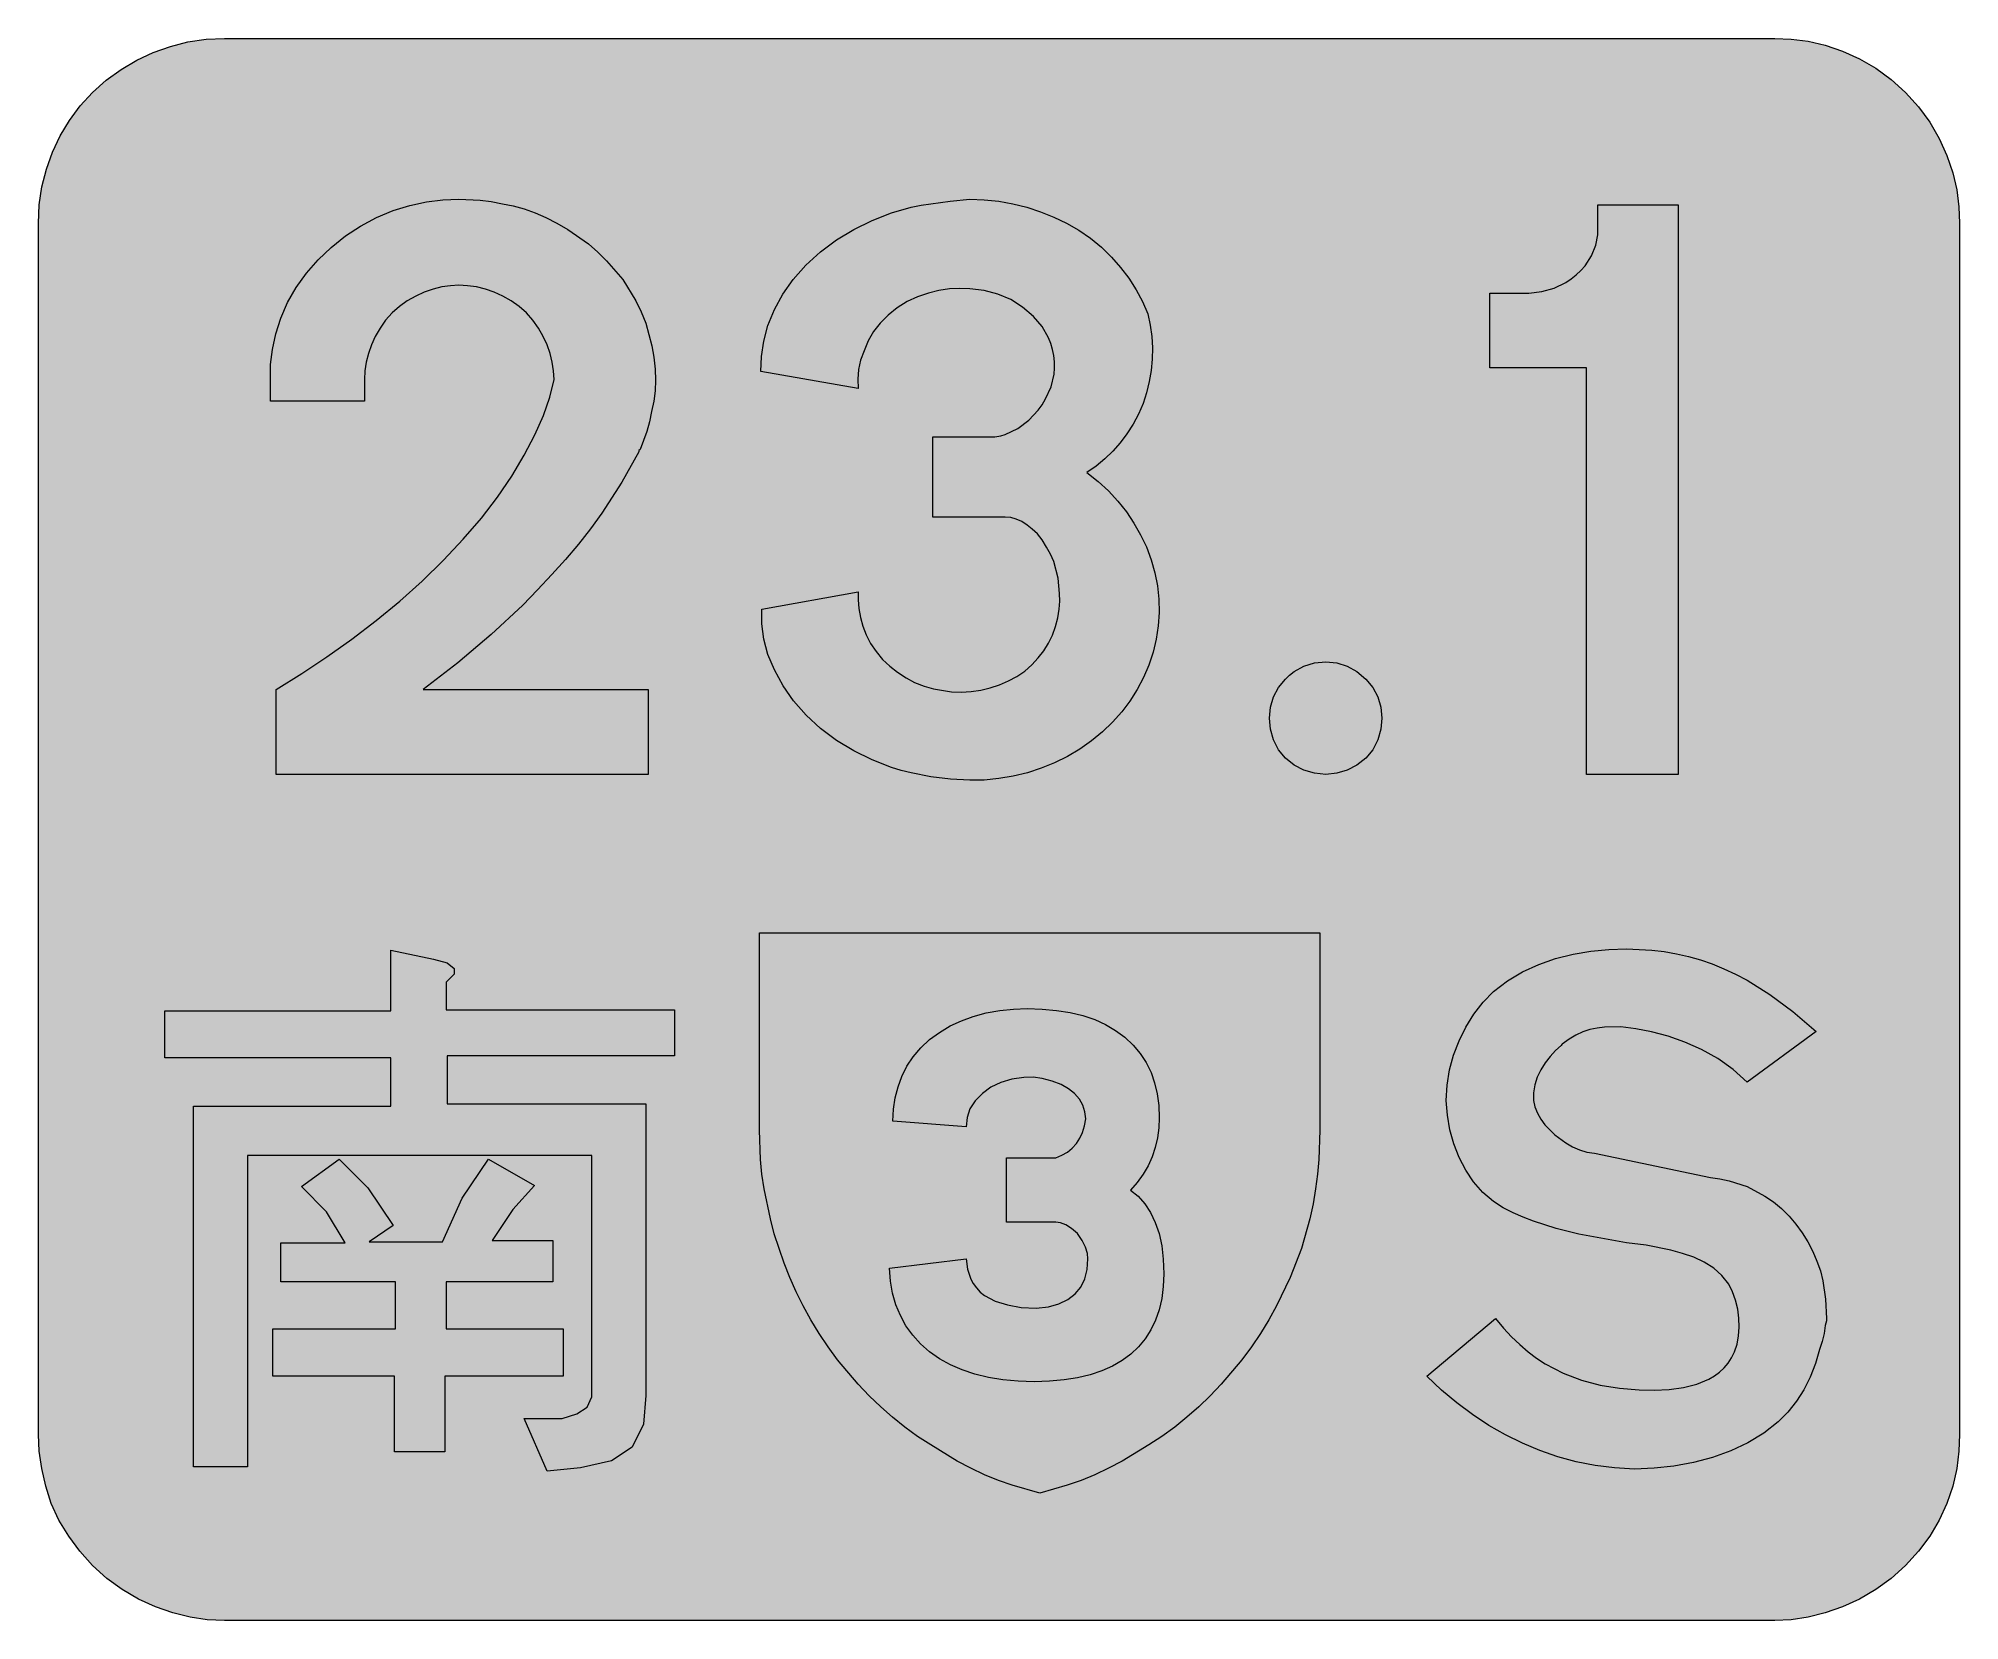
# Model space of a CAD drawing. Header units: metres. Extents: x 135 to 436, y 12 to 260.
import ezdxf

# ---------------------------------------------------------------- set-up
doc = ezdxf.new("R2010")
doc.units = ezdxf.units.M
for name, color, linetype, true_color in [('FILL_BLACK_000000', 7, 'Continuous', 0x000000), ('FILL_BLUE_0000FF', 7, 'Continuous', 0x0000ff), ('FILL_WHITE_FFFFFF', 7, 'Continuous', 0xffffff), ('FILL_YELLOW_FFFF00', 7, 'Continuous', 0xffff00)]:
    doc.layers.add(name, color=color, linetype=linetype, true_color=true_color)

msp = doc.modelspace()

# ---------------------------------------------------------------- hatches: boundary and pattern name
at = {"layer": 'FILL_BLACK_000000', "true_color": 0x000000}
h = msp.add_hatch(color=7, dxfattribs=at)
h.dxf.hatch_style = 1
h.paths.add_polyline_path([(288.19, 49.58), (285.81, 49.8), (283.56, 50.17), (281.43, 50.69), (279.44, 51.35), (277.59, 52.16), (275.88, 53.1), (274.32, 54.18), (272.92, 55.45), (271.69, 56.82), (270.63, 58.29), (269.75, 59.87), (269.05, 61.56), (268.52, 63.37), (268.18, 65.29), (268.02, 67.32), (280.08, 68.76), (280.25, 67.15), (280.78, 65.61), (281.18, 64.89), (281.67, 64.2), (282.27, 63.57), (282.96, 63), (284.61, 62.16), (286.54, 61.54), (288.71, 61.15), (291.06, 61.02), (292.96, 61.26), (294.6, 61.72), (296, 62.39), (297.13, 63.27), (298.02, 64.35), (298.65, 65.63), (299.03, 67.1), (299.16, 68.76), (299.06, 69.63), (298.75, 70.61), (298.25, 71.65), (297.54, 72.72), (296.6, 73.53), (295.69, 74.09), (294.86, 74.42), (294.12, 74.52), (286.38, 74.52), (286.38, 84.6), (294.12, 84.6), (295.08, 85), (295.94, 85.51), (296.69, 86.13), (297.34, 86.85), (297.87, 87.68), (298.3, 88.6), (298.61, 89.62), (298.8, 90.72), (298.69, 91.83), (298.36, 92.87), (297.82, 93.82), (297.07, 94.68), (296.1, 95.44), (294.93, 96.09), (293.55, 96.62), (291.96, 97.02), (290.59, 97.25), (289.08, 97.2), (287.23, 96.93), (285.5, 96.41), (283.94, 95.66), (282.6, 94.68), (281.45, 93.54), (280.66, 92.27), (280.22, 90.91), (280.08, 89.46), (268.56, 90.36), (268.66, 92.22), (268.94, 94.01), (269.4, 95.73), (270, 97.38), (270.78, 98.96), (271.75, 100.46), (272.94, 101.86), (274.32, 103.14), (275.87, 104.28), (277.54, 105.28), (279.31, 106.1), (281.16, 106.74), (283.22, 107.32), (285.32, 107.71), (287.46, 107.93), (289.62, 108), (291.99, 107.93), (294.24, 107.73), (296.36, 107.38), (298.35, 106.9), (300.21, 106.27), (301.92, 105.49), (303.49, 104.57), (304.92, 103.5), (306.24, 102.29), (307.36, 100.97), (308.29, 99.54), (309.04, 98.01), (309.61, 96.37), (310.01, 94.64), (310.24, 92.81), (310.32, 90.9), (310.25, 89.3), (310.05, 87.74), (309.7, 86.22), (309.22, 84.76), (308.59, 83.35), (307.81, 82.02), (306.89, 80.75), (305.82, 79.56), (307.03, 78.58), (308.08, 77.41), (308.97, 76.04), (309.71, 74.47), (310.29, 72.73), (310.71, 70.8), (310.96, 68.7), (311.04, 66.42), (310.96, 64.42), (310.71, 62.54), (310.3, 60.78), (309.73, 59.14), (309.01, 57.63), (308.12, 56.24), (307.07, 54.98), (305.86, 53.84), (304.5, 52.84), (302.99, 51.96), (301.32, 51.21), (299.5, 50.6), (297.52, 50.12), (295.4, 49.78), (293.12, 49.57), (290.7, 49.5), (288.19, 49.58)])
at = {"layer": 'FILL_BLUE_0000FF', "true_color": 0x0000ff}
h = msp.add_hatch(color=7, dxfattribs=at)
h.dxf.hatch_style = 1
h.paths.add_polyline_path([(406.8, 260.1), (409.4, 259.99), (412.04, 259.65), (414.72, 259.04), (417.42, 258.12), (420.08, 256.91), (422.64, 255.42), (425.06, 253.67), (427.32, 251.64), (429.34, 249.38), (431.1, 246.96), (432.58, 244.4), (433.8, 241.74), (434.72, 239.04), (435.33, 236.36), (435.67, 233.72), (435.78, 231.12), (435.78, 41.22), (435.67, 38.6), (435.33, 35.89), (434.72, 33.15), (433.8, 30.42), (432.58, 27.79), (431.1, 25.29), (429.34, 22.93), (427.32, 20.7), (425.06, 18.67), (422.64, 16.92), (420.08, 15.44), (417.42, 14.22), (414.72, 13.28), (412.04, 12.6), (409.4, 12.2), (406.8, 12.06), (163.8, 12.06), (161.1, 12.2), (158.4, 12.6), (155.7, 13.28), (153, 14.22), (150.34, 15.44), (147.78, 16.92), (145.36, 18.67), (143.1, 20.7), (141.15, 22.93), (139.39, 25.29), (137.86, 27.79), (136.62, 30.42), (135.78, 33.15), (135.16, 35.89), (134.77, 38.6), (134.64, 41.22), (134.64, 231.12), (134.78, 234), (135.2, 236.83), (135.89, 239.59), (136.84, 242.26), (138.05, 244.82), (139.5, 247.24), (141.19, 249.53), (143.1, 251.64), (145.27, 253.55), (147.6, 255.24), (150.06, 256.69), (152.64, 257.9), (155.32, 258.85), (158.08, 259.54), (160.92, 259.96), (163.8, 260.1), (406.8, 260.1)])
at = {"layer": 'FILL_WHITE_FFFFFF', "true_color": 0xffffff}
h = msp.add_hatch(color=7, dxfattribs=at)
h.dxf.hatch_style = 1
h.paths.add_polyline_path([(171, 203.22), (171, 208.98), (171.35, 211.33), (171.88, 213.77), (172.65, 216.24), (173.7, 218.7), (175.05, 221.06), (176.65, 223.29), (178.48, 225.38), (180.54, 227.34), (182.77, 229.13), (185.13, 230.69), (187.63, 232.02), (190.26, 233.1), (192.85, 233.91), (195.46, 234.47), (198.03, 234.8), (200.52, 234.9), (203.87, 234.74), (205.61, 234.52), (207.36, 234.18), (209.04, 233.84), (210.78, 233.37), (212.52, 232.76), (214.2, 232.02), (215.92, 231.15), (217.6, 230.15), (220.86, 227.88), (222.31, 226.6), (223.69, 225.23), (226.26, 222.3), (228.26, 218.95), (229.12, 217.21), (229.86, 215.46), (230.78, 211.93), (231.1, 210.12), (231.3, 208.26), (231.37, 206.54), (231.3, 204.86), (231.1, 203.22), (230.76, 201.6), (230.43, 200.01), (229.99, 198.5), (228.96, 195.66), (228.78, 195.48), (228.78, 195.3), (226.11, 190.52), (222.95, 185.67), (221.18, 183.24), (219.29, 180.82), (217.26, 178.42), (215.1, 176.04), (212.88, 173.63), (210.56, 171.25), (205.63, 166.64), (200.39, 162.22), (194.94, 158.04), (230.22, 158.04), (230.22, 144.72), (171.9, 144.72), (171.9, 158.04), (175.92, 160.54), (179.86, 163.17), (183.75, 165.94), (187.56, 168.84), (191.27, 171.87), (194.8, 175.03), (198.14, 178.28), (201.24, 181.62), (204.07, 184.89), (206.62, 188.19), (208.86, 191.49), (210.78, 194.76), (212.47, 197.93), (213.79, 200.97), (214.78, 203.87), (215.46, 206.64), (215.39, 207.99), (215.19, 209.34), (214.85, 210.69), (214.38, 212.04), (213.77, 213.38), (213.03, 214.7), (212.15, 215.94), (211.14, 217.08), (210, 218.09), (208.75, 218.97), (207.44, 219.71), (206.1, 220.32), (204.72, 220.79), (203.31, 221.13), (201.9, 221.33), (200.52, 221.4), (199.25, 221.33), (197.89, 221.13), (196.5, 220.79), (195.12, 220.32), (193.78, 219.71), (192.46, 218.97), (191.22, 218.09), (190.08, 217.08), (189.07, 215.94), (188.19, 214.7), (187.45, 213.38), (186.84, 212.04), (186.37, 210.69), (186.03, 209.34), (185.83, 207.99), (185.76, 206.64), (185.76, 203.22), (171, 203.22)])
h = msp.add_hatch(color=7, dxfattribs=at)
h.dxf.hatch_style = 1
h.paths.add_polyline_path([(294.73, 171.86), (294.7, 173.07), (294.48, 175.5), (293.78, 178.07), (293.29, 179.25), (292.68, 180.36), (291.97, 181.48), (291.22, 182.41), (290.43, 183.17), (289.62, 183.78), (288.78, 184.36), (287.91, 184.75), (287.04, 184.97), (286.2, 185.04), (274.86, 185.04), (274.86, 197.64), (284.58, 197.64), (285.48, 197.82), (286.2, 198), (288.15, 198.97), (289.89, 200.25), (291.36, 201.8), (291.98, 202.66), (292.5, 203.58), (293.38, 205.5), (293.85, 207.45), (293.93, 208.43), (293.92, 209.4), (293.8, 210.37), (293.58, 211.32), (293.33, 212.26), (292.98, 213.17), (291.98, 214.92), (290.62, 216.53), (288.9, 217.98), (287.05, 219.16), (285.03, 220.03), (282.88, 220.59), (280.62, 220.86), (279.08, 220.92), (277.45, 220.84), (275.79, 220.58), (274.14, 220.14), (272.42, 219.61), (270.79, 218.83), (269.25, 217.86), (267.84, 216.72), (266.59, 215.47), (265.54, 214.13), (264.7, 212.7), (264.06, 211.14), (263.51, 209.65), (263.2, 208.17), (263.1, 206.69), (263.16, 205.2), (247.86, 207.9), (247.97, 210.23), (248.33, 212.63), (249, 215.09), (250.02, 217.62), (251.3, 220.01), (252.94, 222.32), (254.93, 224.53), (257.22, 226.62), (259.75, 228.51), (262.46, 230.15), (265.35, 231.56), (268.38, 232.74), (271.44, 233.66), (272.99, 233.98), (274.5, 234.18), (277.56, 234.61), (280.62, 234.9), (282.91, 234.82), (285.16, 234.57), (287.39, 234.17), (289.57, 233.62), (291.71, 232.92), (293.78, 232.09), (295.79, 231.13), (297.72, 230.04), (299.55, 228.76), (301.26, 227.35), (302.83, 225.83), (304.27, 224.21), (305.56, 222.5), (306.71, 220.7), (307.69, 218.83), (308.52, 216.9), (308.92, 215.14), (309.17, 213.36), (309.27, 211.59), (309.24, 209.81), (309.07, 208.05), (308.77, 206.29), (308.35, 204.56), (307.8, 202.86), (307.07, 201.21), (306.22, 199.63), (305.26, 198.13), (304.2, 196.72), (303.04, 195.4), (301.78, 194.18), (300.42, 193.06), (298.98, 192.06), (300.73, 190.66), (302.35, 189.16), (303.83, 187.57), (305.17, 185.9), (306.36, 184.13), (307.41, 182.29), (308.31, 180.37), (309.06, 178.38), (309.64, 176.34), (310.04, 174.27), (310.26, 172.19), (310.3, 170.1), (310.16, 168.01), (309.84, 165.93), (309.36, 163.86), (308.7, 161.82), (307.87, 159.89), (306.89, 158.02), (305.74, 156.22), (304.45, 154.51), (303.01, 152.89), (301.44, 151.37), (299.73, 149.96), (297.9, 148.68), (295.96, 147.53), (293.93, 146.53), (291.83, 145.67), (289.66, 144.97), (287.45, 144.42), (285.19, 144.05), (282.91, 143.84), (280.62, 143.82), (277.63, 143.95), (274.5, 144.36), (271.44, 144.95), (269.89, 145.32), (268.38, 145.8), (265.35, 146.98), (262.46, 148.39), (259.75, 150.03), (257.22, 151.92), (254.96, 154.01), (253.01, 156.24), (251.37, 158.6), (250.02, 161.1), (249, 163.53), (248.35, 165.94), (248.05, 168.31), (248.04, 170.64), (263.16, 173.34), (263.12, 172.07), (263.25, 170.71), (263.51, 169.32), (263.88, 167.94), (264.38, 166.59), (265.07, 165.26), (265.93, 163.97), (266.94, 162.72), (268.08, 161.68), (269.32, 160.72), (270.64, 159.86), (271.98, 159.12), (273.46, 158.54), (274.93, 158.13), (277.74, 157.68), (279.29, 157.62), (280.83, 157.71), (282.35, 157.93), (283.84, 158.29), (285.28, 158.77), (286.68, 159.38), (288, 160.09), (289.26, 160.92), (290.36, 161.91), (291.34, 162.97), (292.22, 164.11), (292.97, 165.31), (293.6, 166.57), (294.09, 167.88), (294.45, 169.24), (294.66, 170.64), (294.73, 171.86)])
h = msp.add_hatch(color=7, dxfattribs=at)
h.dxf.hatch_style = 1
h.paths.add_polyline_path([(377.28, 144.72), (377.28, 208.44), (362.16, 208.44), (362.16, 220.14), (368.28, 220.14), (370.29, 220.41), (372.24, 220.97), (374.05, 221.84), (374.89, 222.39), (375.66, 223.02), (376.42, 223.72), (377.08, 224.46), (378.11, 226.04), (378.77, 227.68), (379.08, 229.32), (379.08, 234), (391.68, 234), (391.68, 144.72), (377.28, 144.72)])
h = msp.add_hatch(color=7, dxfattribs=at)
h.dxf.hatch_style = 1
h.paths.add_polyline_path([(345.07, 151.8), (344.59, 150.12), (343.8, 148.58), (342.72, 147.24), (341.31, 146.16), (339.77, 145.37), (338.14, 144.89), (336.42, 144.72), (334.68, 144.89), (333, 145.37), (331.46, 146.16), (330.12, 147.24), (329.04, 148.58), (328.25, 150.12), (327.77, 151.8), (327.6, 153.54), (327.77, 155.26), (328.25, 156.87), (329.04, 158.35), (330.12, 159.66), (330.76, 160.29), (331.46, 160.84), (333, 161.68), (334.68, 162.19), (336.42, 162.36), (338.14, 162.19), (339.77, 161.68), (341.31, 160.84), (342.72, 159.66), (343.8, 158.35), (344.59, 156.87), (345.07, 155.26), (345.24, 153.54), (345.07, 151.8)])
h = msp.add_hatch(color=7, dxfattribs=at)
h.dxf.hatch_style = 1
h.paths.add_polyline_path([(196.56, 115.74), (198.72, 115.2), (199.8, 114.3), (199.8, 113.4), (198.54, 112.14), (198.54, 107.82), (234.36, 107.82), (234.36, 100.62), (198.72, 100.62), (198.72, 93.06), (229.86, 93.06), (229.86, 47.34), (229.5, 42.84), (227.7, 39.24), (224.46, 37.08), (219.6, 36), (214.38, 35.46), (210.78, 43.74), (216.72, 43.74), (219.06, 44.46), (220.68, 45.54), (221.4, 47.16), (221.4, 84.96), (167.4, 84.96), (167.4, 36.18), (158.94, 36.18), (158.94, 92.7), (189.9, 92.7), (189.9, 100.26), (154.44, 100.26), (154.44, 107.64), (189.9, 107.64), (189.9, 117.18), (196.56, 115.74)])
h = msp.add_hatch(color=7, dxfattribs=at)
h.dxf.hatch_style = 1
h.paths.add_polyline_path([(414.9, 59.04), (414.72, 58.32), (414.54, 57.06), (414.25, 55.8), (413.82, 54.54), (413.17, 52.38), (412.38, 50.22), (411.36, 48.26), (410.2, 46.44), (408.86, 44.75), (407.34, 43.2), (405.1, 41.44), (402.61, 39.92), (399.9, 38.65), (397.03, 37.62), (394.05, 36.83), (390.99, 36.26), (387.9, 35.93), (384.84, 35.82), (381.71, 36), (378.66, 36.38), (375.69, 36.97), (372.8, 37.75), (369.99, 38.72), (367.25, 39.87), (364.58, 41.18), (361.98, 42.66), (359.45, 44.35), (356.98, 46.19), (354.59, 48.2), (352.26, 50.4), (363.06, 59.4), (364.29, 57.91), (365.55, 56.56), (366.83, 55.33), (368.14, 54.21), (369.48, 53.22), (370.84, 52.33), (373.63, 50.85), (376.51, 49.75), (379.46, 48.97), (382.48, 48.48), (385.56, 48.24), (387.92, 48.18), (390.25, 48.28), (392.49, 48.58), (394.58, 49.12), (396.48, 49.91), (397.35, 50.42), (398.14, 51), (398.86, 51.66), (399.5, 52.41), (400.05, 53.25), (400.5, 54.18), (400.9, 55.39), (401.14, 56.7), (401.24, 58.08), (401.2, 59.49), (401.01, 60.9), (400.68, 62.28), (400.21, 63.59), (399.6, 64.8), (398.53, 66.16), (397.25, 67.3), (395.77, 68.24), (394.13, 69.01), (392.37, 69.63), (390.51, 70.14), (386.64, 70.92), (383.58, 71.28), (376.09, 72.65), (372.52, 73.53), (369, 74.7), (367.38, 75.28), (365.78, 75.96), (364.22, 76.78), (362.7, 77.76), (361.05, 79.17), (359.6, 80.82), (358.36, 82.66), (357.32, 84.67), (356.5, 86.8), (355.89, 89.02), (355.5, 91.3), (355.32, 93.6), (355.45, 96.02), (355.84, 98.4), (356.47, 100.72), (357.32, 102.96), (358.39, 105.1), (359.65, 107.12), (361.09, 108.99), (362.7, 110.7), (364.9, 112.38), (367.28, 113.79), (369.81, 114.94), (372.46, 115.85), (375.2, 116.53), (377.99, 117), (380.79, 117.27), (383.58, 117.36), (387.56, 117.17), (389.5, 116.94), (391.41, 116.6), (393.3, 116.17), (395.16, 115.63), (397.01, 115), (398.83, 114.26), (400.65, 113.41), (402.46, 112.46), (406.06, 110.22), (409.66, 107.54), (413.28, 104.4), (402.48, 96.48), (400.27, 98.48), (397.87, 100.18), (395.33, 101.6), (392.71, 102.76), (390.08, 103.67), (387.49, 104.35), (385.01, 104.83), (382.68, 105.12), (380.13, 105.1), (378.95, 104.96), (377.82, 104.72), (376.72, 104.35), (375.64, 103.85), (374.57, 103.22), (373.5, 102.42), (373.41, 102.4), (373.32, 102.24), (372.45, 101.43), (371.61, 100.51), (370.83, 99.49), (370.15, 98.39), (369.59, 97.24), (369.19, 96.04), (368.99, 94.82), (369, 93.6), (369.22, 92.6), (369.61, 91.62), (370.14, 90.69), (370.78, 89.8), (372.32, 88.21), (374.04, 86.94), (375.12, 86.33), (376.22, 85.86), (377.36, 85.52), (378.54, 85.32), (396.72, 81.54), (398.2, 81.34), (399.67, 81.02), (402.48, 80.1), (405.25, 78.59), (406.61, 77.7), (407.88, 76.68), (409.05, 75.48), (410.13, 74.2), (411.12, 72.84), (412, 71.42), (412.77, 69.94), (413.42, 68.43), (413.96, 66.89), (414.36, 65.34), (414.76, 62.44), (414.9, 59.4), (414.9, 59.22), (414.9, 59.04)])
h = msp.add_hatch(color=7, dxfattribs=at)
h.dxf.hatch_style = 1
h.paths.add_polyline_path([(186.3, 79.92), (190.26, 73.98), (186.48, 71.46), (198, 71.46), (201.06, 78.3), (205.2, 84.42), (212.4, 80.28), (208.98, 76.5), (205.74, 71.64), (215.28, 71.64), (215.28, 65.16), (198.54, 65.16), (198.54, 57.78), (216.9, 57.78), (216.9, 50.4), (198.36, 50.4), (198.36, 38.52), (190.44, 38.52), (190.44, 50.4), (171.36, 50.4), (171.36, 57.78), (190.62, 57.78), (190.62, 65.16), (172.62, 65.16), (172.62, 71.28), (182.7, 71.28), (179.82, 76.14), (175.86, 80.1), (181.8, 84.42), (186.3, 79.92)])
at = {"layer": 'FILL_YELLOW_FFFF00', "true_color": 0xffff00}
h = msp.add_hatch(color=7, dxfattribs=at)
h.dxf.hatch_style = 1
h.paths.add_polyline_path([(287.28, 33.28), (285.12, 34.04), (282.96, 34.92), (280.8, 35.93), (278.66, 37.06), (274.5, 39.6), (272.44, 40.94), (270.45, 42.39), (268.53, 43.94), (266.67, 45.58), (264.88, 47.31), (263.16, 49.12), (259.92, 52.92), (258.42, 54.97), (257.02, 57.07), (255.72, 59.2), (254.52, 61.38), (253.42, 63.59), (252.43, 65.83), (251.53, 68.09), (250.74, 70.38), (249.99, 72.7), (249.37, 75.06), (248.4, 79.74), (248.06, 82.03), (247.84, 84.33), (247.68, 88.92), (247.68, 119.88), (335.52, 119.88), (335.52, 88.92), (335.36, 84.33), (335.14, 82.03), (334.8, 79.74), (334.44, 77.42), (333.92, 75.06), (332.64, 70.38), (330.85, 65.83), (328.7, 61.38), (327.49, 59.2), (326.19, 57.07), (324.78, 54.97), (323.28, 52.92), (320.04, 49.12), (318.32, 47.31), (316.53, 45.58), (314.67, 43.94), (312.75, 42.39), (310.76, 40.94), (308.7, 39.6), (304.54, 37.06), (302.4, 35.93), (300.24, 34.92), (298.08, 34.04), (295.92, 33.28), (291.6, 32.04), (287.28, 33.28)])

# ---------------------------------------------------------------- linework, layer by layer
at = {"layer": 'FILL_BLACK_000000', "lineweight": 0, "true_color": 0x000000}
msp.add_lwpolyline([(288.19, 49.58), (285.81, 49.8), (283.56, 50.17), (281.43, 50.69), (279.44, 51.35), (277.59, 52.16), (275.88, 53.1), (274.32, 54.18), (272.92, 55.45), (271.69, 56.82), (270.63, 58.29), (269.75, 59.87), (269.05, 61.56), (268.52, 63.37), (268.18, 65.29), (268.02, 67.32), (280.08, 68.76), (280.25, 67.15), (280.78, 65.61), (281.18, 64.89), (281.67, 64.2), (282.27, 63.57), (282.96, 63), (284.61, 62.16), (286.54, 61.54), (288.71, 61.15), (291.06, 61.02), (292.96, 61.26), (294.6, 61.72), (296, 62.39), (297.13, 63.27), (298.02, 64.35), (298.65, 65.63), (299.03, 67.1), (299.16, 68.76), (299.06, 69.63), (298.75, 70.61), (298.25, 71.65), (297.54, 72.72), (296.6, 73.53), (295.69, 74.09), (294.86, 74.42), (294.12, 74.52), (286.38, 74.52), (286.38, 84.6), (294.12, 84.6), (295.08, 85), (295.94, 85.51), (296.69, 86.13), (297.34, 86.85), (297.87, 87.68), (298.3, 88.6), (298.61, 89.62), (298.8, 90.72), (298.69, 91.83), (298.36, 92.87), (297.82, 93.82), (297.07, 94.68), (296.1, 95.44), (294.93, 96.09), (293.55, 96.62), (291.96, 97.02), (290.59, 97.25), (289.08, 97.2), (287.23, 96.93), (285.5, 96.41), (283.94, 95.66), (282.6, 94.68), (281.45, 93.54), (280.66, 92.27), (280.22, 90.91), (280.08, 89.46), (268.56, 90.36), (268.66, 92.22), (268.94, 94.01), (269.4, 95.73), (270, 97.38), (270.78, 98.96), (271.75, 100.46), (272.94, 101.86), (274.32, 103.14), (275.87, 104.28), (277.54, 105.28), (279.31, 106.1), (281.16, 106.74), (283.22, 107.32), (285.32, 107.71), (287.46, 107.93), (289.62, 108), (291.99, 107.93), (294.24, 107.73), (296.36, 107.38), (298.35, 106.9), (300.21, 106.27), (301.92, 105.49), (303.49, 104.57), (304.92, 103.5), (306.24, 102.29), (307.36, 100.97), (308.29, 99.54), (309.04, 98.01), (309.61, 96.37), (310.01, 94.64), (310.24, 92.81), (310.32, 90.9), (310.25, 89.3), (310.05, 87.74), (309.7, 86.22), (309.22, 84.76), (308.59, 83.35), (307.81, 82.02), (306.89, 80.75), (305.82, 79.56), (307.03, 78.58), (308.08, 77.41), (308.97, 76.04), (309.71, 74.47), (310.29, 72.73), (310.71, 70.8), (310.96, 68.7), (311.04, 66.42), (310.96, 64.42), (310.71, 62.54), (310.3, 60.78), (309.73, 59.14), (309.01, 57.63), (308.12, 56.24), (307.07, 54.98), (305.86, 53.84), (304.5, 52.84), (302.99, 51.96), (301.32, 51.21), (299.5, 50.6), (297.52, 50.12), (295.4, 49.78), (293.12, 49.57), (290.7, 49.5)], close=True, dxfattribs=at)
at = {"layer": 'FILL_BLUE_0000FF', "lineweight": 0, "true_color": 0x0000ff}
msp.add_lwpolyline([(406.8, 260.1), (409.4, 259.99), (412.04, 259.65), (414.72, 259.04), (417.42, 258.12), (420.08, 256.91), (422.64, 255.42), (425.06, 253.67), (427.32, 251.64), (429.34, 249.38), (431.1, 246.96), (432.58, 244.4), (433.8, 241.74), (434.72, 239.04), (435.33, 236.36), (435.67, 233.72), (435.78, 231.12), (435.78, 41.22), (435.67, 38.6), (435.33, 35.89), (434.72, 33.15), (433.8, 30.42), (432.58, 27.79), (431.1, 25.29), (429.34, 22.93), (427.32, 20.7), (425.06, 18.67), (422.64, 16.92), (420.08, 15.44), (417.42, 14.22), (414.72, 13.28), (412.04, 12.6), (409.4, 12.2), (406.8, 12.06), (163.8, 12.06), (161.1, 12.2), (158.4, 12.6), (155.7, 13.28), (153, 14.22), (150.34, 15.44), (147.78, 16.92), (145.36, 18.67), (143.1, 20.7), (141.15, 22.93), (139.39, 25.29), (137.86, 27.79), (136.62, 30.42), (135.78, 33.15), (135.16, 35.89), (134.77, 38.6), (134.64, 41.22), (134.64, 231.12), (134.78, 234), (135.2, 236.83), (135.89, 239.59), (136.84, 242.26), (138.05, 244.82), (139.5, 247.24), (141.19, 249.53), (143.1, 251.64), (145.27, 253.55), (147.6, 255.24), (150.06, 256.69), (152.64, 257.9), (155.32, 258.85), (158.08, 259.54), (160.92, 259.96), (163.8, 260.1)], close=True, dxfattribs=at)
at = {"layer": 'FILL_WHITE_FFFFFF', "lineweight": 0, "true_color": 0xffffff}
for points in [[(171, 203.22), (171, 208.98), (171.35, 211.33), (171.88, 213.77), (172.65, 216.24), (173.7, 218.7), (175.05, 221.06), (176.65, 223.29), (178.48, 225.38), (180.54, 227.34), (182.77, 229.13), (185.13, 230.69), (187.63, 232.02), (190.26, 233.1), (192.85, 233.91), (195.46, 234.47), (198.03, 234.8), (200.52, 234.9), (203.87, 234.74), (205.61, 234.52), (207.36, 234.18), (209.04, 233.84), (210.78, 233.37), (212.52, 232.76), (214.2, 232.02), (215.92, 231.15), (217.6, 230.15), (220.86, 227.88), (222.31, 226.6), (223.69, 225.23), (226.26, 222.3), (228.26, 218.95), (229.12, 217.21), (229.86, 215.46), (230.78, 211.93), (231.1, 210.12), (231.3, 208.26), (231.37, 206.54), (231.3, 204.86), (231.1, 203.22), (230.76, 201.6), (230.43, 200.01), (229.99, 198.5), (228.96, 195.66), (228.78, 195.48), (228.78, 195.3), (226.11, 190.52), (222.95, 185.67), (221.18, 183.24), (219.29, 180.82), (217.26, 178.42), (215.1, 176.04), (212.88, 173.63), (210.56, 171.25), (205.63, 166.64), (200.39, 162.22), (194.94, 158.04), (230.22, 158.04), (230.22, 144.72), (171.9, 144.72), (171.9, 158.04), (175.92, 160.54), (179.86, 163.17), (183.75, 165.94), (187.56, 168.84), (191.27, 171.87), (194.8, 175.03), (198.14, 178.28), (201.24, 181.62), (204.07, 184.89), (206.62, 188.19), (208.86, 191.49), (210.78, 194.76), (212.47, 197.93), (213.79, 200.97), (214.78, 203.87), (215.46, 206.64), (215.39, 207.99), (215.19, 209.34), (214.85, 210.69), (214.38, 212.04), (213.77, 213.38), (213.03, 214.7), (212.15, 215.94), (211.14, 217.08), (210, 218.09), (208.75, 218.97), (207.44, 219.71), (206.1, 220.32), (204.72, 220.79), (203.31, 221.13), (201.9, 221.33), (200.52, 221.4), (199.25, 221.33), (197.89, 221.13), (196.5, 220.79), (195.12, 220.32), (193.78, 219.71), (192.46, 218.97), (191.22, 218.09), (190.08, 217.08), (189.07, 215.94), (188.19, 214.7), (187.45, 213.38), (186.84, 212.04), (186.37, 210.69), (186.03, 209.34), (185.83, 207.99), (185.76, 206.64), (185.76, 203.22)], [(294.73, 171.86), (294.7, 173.07), (294.48, 175.5), (293.78, 178.07), (293.29, 179.25), (292.68, 180.36), (291.97, 181.48), (291.22, 182.41), (290.43, 183.17), (289.62, 183.78), (288.78, 184.36), (287.91, 184.75), (287.04, 184.97), (286.2, 185.04), (274.86, 185.04), (274.86, 197.64), (284.58, 197.64), (285.48, 197.82), (286.2, 198), (288.15, 198.97), (289.89, 200.25), (291.36, 201.8), (291.98, 202.66), (292.5, 203.58), (293.38, 205.5), (293.85, 207.45), (293.93, 208.43), (293.92, 209.4), (293.8, 210.37), (293.58, 211.32), (293.33, 212.26), (292.98, 213.17), (291.98, 214.92), (290.62, 216.53), (288.9, 217.98), (287.05, 219.16), (285.03, 220.03), (282.88, 220.59), (280.62, 220.86), (279.08, 220.92), (277.45, 220.84), (275.79, 220.58), (274.14, 220.14), (272.42, 219.61), (270.79, 218.83), (269.25, 217.86), (267.84, 216.72), (266.59, 215.47), (265.54, 214.13), (264.7, 212.7), (264.06, 211.14), (263.51, 209.65), (263.2, 208.17), (263.1, 206.69), (263.16, 205.2), (247.86, 207.9), (247.97, 210.23), (248.33, 212.63), (249, 215.09), (250.02, 217.62), (251.3, 220.01), (252.94, 222.32), (254.93, 224.53), (257.22, 226.62), (259.75, 228.51), (262.46, 230.15), (265.35, 231.56), (268.38, 232.74), (271.44, 233.66), (272.99, 233.98), (274.5, 234.18), (277.56, 234.61), (280.62, 234.9), (282.91, 234.82), (285.16, 234.57), (287.39, 234.17), (289.57, 233.62), (291.71, 232.92), (293.78, 232.09), (295.79, 231.13), (297.72, 230.04), (299.55, 228.76), (301.26, 227.35), (302.83, 225.83), (304.27, 224.21), (305.56, 222.5), (306.71, 220.7), (307.69, 218.83), (308.52, 216.9), (308.92, 215.14), (309.17, 213.36), (309.27, 211.59), (309.24, 209.81), (309.07, 208.05), (308.77, 206.29), (308.35, 204.56), (307.8, 202.86), (307.07, 201.21), (306.22, 199.63), (305.26, 198.13), (304.2, 196.72), (303.04, 195.4), (301.78, 194.18), (300.42, 193.06), (298.98, 192.06), (300.73, 190.66), (302.35, 189.16), (303.83, 187.57), (305.17, 185.9), (306.36, 184.13), (307.41, 182.29), (308.31, 180.37), (309.06, 178.38), (309.64, 176.34), (310.04, 174.27), (310.26, 172.19), (310.3, 170.1), (310.16, 168.01), (309.84, 165.93), (309.36, 163.86), (308.7, 161.82), (307.87, 159.89), (306.89, 158.02), (305.74, 156.22), (304.45, 154.51), (303.01, 152.89), (301.44, 151.37), (299.73, 149.96), (297.9, 148.68), (295.96, 147.53), (293.93, 146.53), (291.83, 145.67), (289.66, 144.97), (287.45, 144.42), (285.19, 144.05), (282.91, 143.84), (280.62, 143.82), (277.63, 143.95), (274.5, 144.36), (271.44, 144.95), (269.89, 145.32), (268.38, 145.8), (265.35, 146.98), (262.46, 148.39), (259.75, 150.03), (257.22, 151.92), (254.96, 154.01), (253.01, 156.24), (251.37, 158.6), (250.02, 161.1), (249, 163.53), (248.35, 165.94), (248.05, 168.31), (248.04, 170.64), (263.16, 173.34), (263.12, 172.07), (263.25, 170.71), (263.51, 169.32), (263.88, 167.94), (264.38, 166.59), (265.07, 165.26), (265.93, 163.97), (266.94, 162.72), (268.08, 161.68), (269.32, 160.72), (270.64, 159.86), (271.98, 159.12), (273.46, 158.54), (274.93, 158.13), (277.74, 157.68), (279.29, 157.62), (280.83, 157.71), (282.35, 157.93), (283.84, 158.29), (285.28, 158.77), (286.68, 159.38), (288, 160.09), (289.26, 160.92), (290.36, 161.91), (291.34, 162.97), (292.22, 164.11), (292.97, 165.31), (293.6, 166.57), (294.09, 167.88), (294.45, 169.24), (294.66, 170.64)], [(377.28, 144.72), (377.28, 208.44), (362.16, 208.44), (362.16, 220.14), (368.28, 220.14), (370.29, 220.41), (372.24, 220.97), (374.05, 221.84), (374.89, 222.39), (375.66, 223.02), (376.42, 223.72), (377.08, 224.46), (378.11, 226.04), (378.77, 227.68), (379.08, 229.32), (379.08, 234), (391.68, 234), (391.68, 144.72)], [(345.07, 151.8), (344.59, 150.12), (343.8, 148.58), (342.72, 147.24), (341.31, 146.16), (339.77, 145.37), (338.14, 144.89), (336.42, 144.72), (334.68, 144.89), (333, 145.37), (331.46, 146.16), (330.12, 147.24), (329.04, 148.58), (328.25, 150.12), (327.77, 151.8), (327.6, 153.54), (327.77, 155.26), (328.25, 156.87), (329.04, 158.35), (330.12, 159.66), (330.76, 160.29), (331.46, 160.84), (333, 161.68), (334.68, 162.19), (336.42, 162.36), (338.14, 162.19), (339.77, 161.68), (341.31, 160.84), (342.72, 159.66), (343.8, 158.35), (344.59, 156.87), (345.07, 155.26), (345.24, 153.54)], [(196.56, 115.74), (198.72, 115.2), (199.8, 114.3), (199.8, 113.4), (198.54, 112.14), (198.54, 107.82), (234.36, 107.82), (234.36, 100.62), (198.72, 100.62), (198.72, 93.06), (229.86, 93.06), (229.86, 47.34), (229.5, 42.84), (227.7, 39.24), (224.46, 37.08), (219.6, 36), (214.38, 35.46), (210.78, 43.74), (216.72, 43.74), (219.06, 44.46), (220.68, 45.54), (221.4, 47.16), (221.4, 84.96), (167.4, 84.96), (167.4, 36.18), (158.94, 36.18), (158.94, 92.7), (189.9, 92.7), (189.9, 100.26), (154.44, 100.26), (154.44, 107.64), (189.9, 107.64), (189.9, 117.18)], [(414.9, 59.04), (414.72, 58.32), (414.54, 57.06), (414.25, 55.8), (413.82, 54.54), (413.17, 52.38), (412.38, 50.22), (411.36, 48.26), (410.2, 46.44), (408.86, 44.75), (407.34, 43.2), (405.1, 41.44), (402.61, 39.92), (399.9, 38.65), (397.03, 37.62), (394.05, 36.83), (390.99, 36.26), (387.9, 35.93), (384.84, 35.82), (381.71, 36), (378.66, 36.38), (375.69, 36.97), (372.8, 37.75), (369.99, 38.72), (367.25, 39.87), (364.58, 41.18), (361.98, 42.66), (359.45, 44.35), (356.98, 46.19), (354.59, 48.2), (352.26, 50.4), (363.06, 59.4), (364.29, 57.91), (365.55, 56.56), (366.83, 55.33), (368.14, 54.21), (369.48, 53.22), (370.84, 52.33), (373.63, 50.85), (376.51, 49.75), (379.46, 48.97), (382.48, 48.48), (385.56, 48.24), (387.92, 48.18), (390.25, 48.28), (392.49, 48.58), (394.58, 49.12), (396.48, 49.91), (397.35, 50.42), (398.14, 51), (398.86, 51.66), (399.5, 52.41), (400.05, 53.25), (400.5, 54.18), (400.9, 55.39), (401.14, 56.7), (401.24, 58.08), (401.2, 59.49), (401.01, 60.9), (400.68, 62.28), (400.21, 63.59), (399.6, 64.8), (398.53, 66.16), (397.25, 67.3), (395.77, 68.24), (394.13, 69.01), (392.37, 69.63), (390.51, 70.14), (386.64, 70.92), (383.58, 71.28), (376.09, 72.65), (372.52, 73.53), (369, 74.7), (367.38, 75.28), (365.78, 75.96), (364.22, 76.78), (362.7, 77.76), (361.05, 79.17), (359.6, 80.82), (358.36, 82.66), (357.32, 84.67), (356.5, 86.8), (355.89, 89.02), (355.5, 91.3), (355.32, 93.6), (355.45, 96.02), (355.84, 98.4), (356.47, 100.72), (357.32, 102.96), (358.39, 105.1), (359.65, 107.12), (361.09, 108.99), (362.7, 110.7), (364.9, 112.38), (367.28, 113.79), (369.81, 114.94), (372.46, 115.85), (375.2, 116.53), (377.99, 117), (380.79, 117.27), (383.58, 117.36), (387.56, 117.17), (389.5, 116.94), (391.41, 116.6), (393.3, 116.17), (395.16, 115.63), (397.01, 115), (398.83, 114.26), (400.65, 113.41), (402.46, 112.46), (406.06, 110.22), (409.66, 107.54), (413.28, 104.4), (402.48, 96.48), (400.27, 98.48), (397.87, 100.18), (395.33, 101.6), (392.71, 102.76), (390.08, 103.67), (387.49, 104.35), (385.01, 104.83), (382.68, 105.12), (380.13, 105.1), (378.95, 104.96), (377.82, 104.72), (376.72, 104.35), (375.64, 103.85), (374.57, 103.22), (373.5, 102.42), (373.41, 102.4), (373.32, 102.24), (372.45, 101.43), (371.61, 100.51), (370.83, 99.49), (370.15, 98.39), (369.59, 97.24), (369.19, 96.04), (368.99, 94.82), (369, 93.6), (369.22, 92.6), (369.61, 91.62), (370.14, 90.69), (370.78, 89.8), (372.32, 88.21), (374.04, 86.94), (375.12, 86.33), (376.22, 85.86), (377.36, 85.52), (378.54, 85.32), (396.72, 81.54), (398.2, 81.34), (399.67, 81.02), (402.48, 80.1), (405.25, 78.59), (406.61, 77.7), (407.88, 76.68), (409.05, 75.48), (410.13, 74.2), (411.12, 72.84), (412, 71.42), (412.77, 69.94), (413.42, 68.43), (413.96, 66.89), (414.36, 65.34), (414.76, 62.44), (414.9, 59.4), (414.9, 59.22)], [(186.3, 79.92), (190.26, 73.98), (186.48, 71.46), (198, 71.46), (201.06, 78.3), (205.2, 84.42), (212.4, 80.28), (208.98, 76.5), (205.74, 71.64), (215.28, 71.64), (215.28, 65.16), (198.54, 65.16), (198.54, 57.78), (216.9, 57.78), (216.9, 50.4), (198.36, 50.4), (198.36, 38.52), (190.44, 38.52), (190.44, 50.4), (171.36, 50.4), (171.36, 57.78), (190.62, 57.78), (190.62, 65.16), (172.62, 65.16), (172.62, 71.28), (182.7, 71.28), (179.82, 76.14), (175.86, 80.1), (181.8, 84.42)]]:
    msp.add_lwpolyline(points, close=True, dxfattribs=at)
at = {"layer": 'FILL_YELLOW_FFFF00', "lineweight": 0, "true_color": 0xffff00}
msp.add_lwpolyline([(287.28, 33.28), (285.12, 34.04), (282.96, 34.92), (280.8, 35.93), (278.66, 37.06), (274.5, 39.6), (272.44, 40.94), (270.45, 42.39), (268.53, 43.94), (266.67, 45.58), (264.88, 47.31), (263.16, 49.12), (259.92, 52.92), (258.42, 54.97), (257.02, 57.07), (255.72, 59.2), (254.52, 61.38), (253.42, 63.59), (252.43, 65.83), (251.53, 68.09), (250.74, 70.38), (249.99, 72.7), (249.37, 75.06), (248.4, 79.74), (248.06, 82.03), (247.84, 84.33), (247.68, 88.92), (247.68, 119.88), (335.52, 119.88), (335.52, 88.92), (335.36, 84.33), (335.14, 82.03), (334.8, 79.74), (334.44, 77.42), (333.92, 75.06), (332.64, 70.38), (330.85, 65.83), (328.7, 61.38), (327.49, 59.2), (326.19, 57.07), (324.78, 54.97), (323.28, 52.92), (320.04, 49.12), (318.32, 47.31), (316.53, 45.58), (314.67, 43.94), (312.75, 42.39), (310.76, 40.94), (308.7, 39.6), (304.54, 37.06), (302.4, 35.93), (300.24, 34.92), (298.08, 34.04), (295.92, 33.28), (291.6, 32.04)], close=True, dxfattribs=at)

doc.saveas('drawing.dxf')
